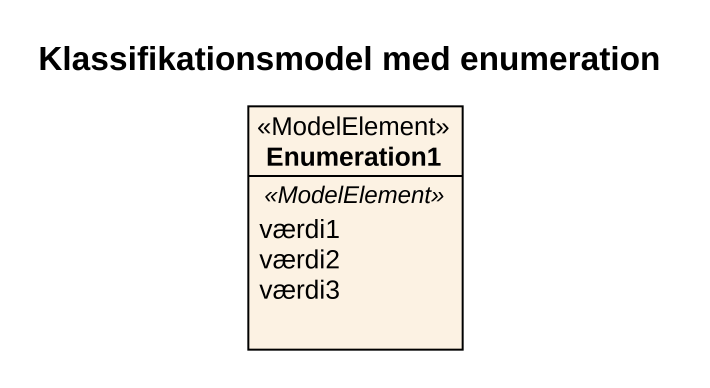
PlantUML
@startuml
title Klassifikationsmodel med enumeration
hide circle
hide empty members
enum Enumeration1 <<ModelElement>> {
  .. <<ModelElement>> ..
  værdi1
  værdi2
  værdi3
}
@enduml
